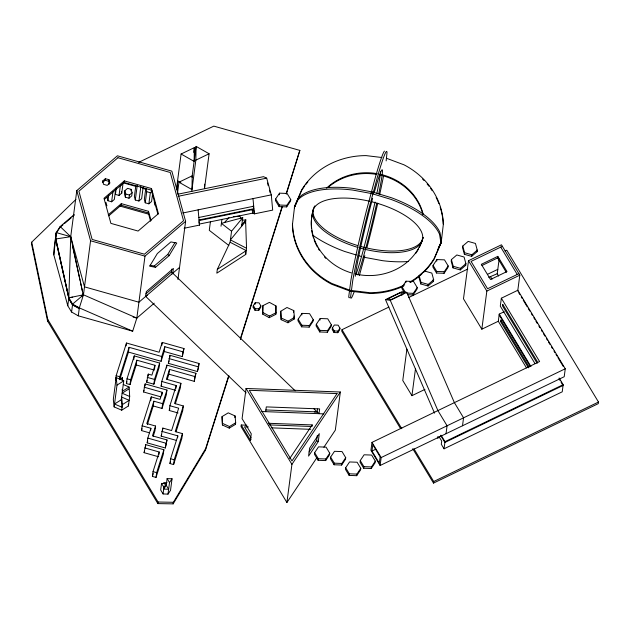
<?xml version="1.0" encoding="UTF-8"?>
<svg xmlns="http://www.w3.org/2000/svg" width="630" height="630" viewBox="0 0 630 630"><rect width="100%" height="100%" fill="white"/><g stroke="black" fill="none" stroke-linecap="round" stroke-linejoin="round"><path stroke-width="0.94" d="M177.392 191.552L177.581 180.739L180.834 182.582M181.094 154.011L194.347 147.625L194.111 161.39L181.094 154.011L176.439 189.402M191.717 191.488L195.843 160.146L196.088 146.38L209.097 153.751L204.577 188.087L204.64 184.157M177.951 279.539L185.614 221.319L171.832 171.147L117.416 155.799L76.789 190.614L70.718 236.691L68.804 298.447L72.521 304.881L79.222 308.684M185.614 221.319L144.987 256.134L136.828 318.095L132.694 331.183L78.278 315.827L71.576 312.031L67.78 305.747L53.818 254.843L54.117 248.488L56.212 232.596L60.173 226.556L74.222 214.546M68.804 298.447L55.802 239.754L56.109 233.391L60.063 227.351L63.024 224.823M384.41 151.113A75.553 3.788 -76.3 0 0 375.598 176.502L366.424 210.766A75.553 3.788 -76.3 0 0 350.926 280.043L348.76 296.486A75.553 3.788 -76.3 0 0 349.524 297.541M386.151 160.902L387.009 152.618A75.553 3.788 -76.3 0 0 377.433 176.951L368.251 211.215A75.553 3.788 -76.3 0 0 352.761 280.484L350.595 296.935A75.553 3.788 -76.3 0 0 354.107 291.934M381.922 157.516L366.077 155.61A75.553 68.418 7.5 0 0 301.699 189.811L294.612 206.341L292.414 224.871A75.553 68.418 7.5 0 0 331.734 284.272L350.107 291.139L369.684 293.493A75.553 68.418 7.5 0 0 403.743 286.051M423.872 272.128A75.553 68.418 7.5 0 0 434.07 259.284L441.158 242.763L443.355 224.233A75.553 68.418 7.5 0 0 404.035 164.832L386.552 158.295M75.939 199.419L31.713 242.164L31.5 243.755L47.565 321.04L157.862 503.606L173.155 503.874L205.451 450.174L228.855 376.094M53.818 254.843L56.212 232.596L70.718 236.691L84.507 286.855L138.923 302.211L179.55 267.388M47.565 321.04L47.77 319.449L31.713 242.164M60.063 227.351L60.173 226.556L70.718 236.691L83.349 295.478L82.932 293.572M67.78 305.747L68.828 297.801L55.913 238.959L70.718 236.691M71.576 312.031L72.623 304.085L68.828 297.801L55.802 239.754M78.278 315.827L79.325 307.889L83.459 294.801L90.57 240.786L76.789 190.614M102.659 181.007L102.446 182.598L105.155 180.274L105.368 178.684L108.99 179.707L109.911 183.054L107.202 185.37L103.572 184.346L102.659 181.007L105.368 178.684M109.47 183.803L108.99 179.707M108.801 184.33L109.171 181.527M115.81 188.244L114.337 199.458L111.628 201.781L107.998 200.757L108.738 195.15M111.628 201.781L112.983 191.496M116.298 187.724L115.424 194.394L119.046 195.418L121.755 193.095L123.015 183.566L120.306 185.889L119.046 195.418M108.769 215.806L121.102 205.238L121.314 203.648L148.522 211.326L151.074 220.618M104.509 199.261L124.102 182.472L124.307 180.881L151.515 188.559L158.406 213.641L138.096 231.052L110.888 223.374L103.997 198.292L124.307 180.881M124.866 190.677L124.441 193.859L125.362 197.198L128.993 198.222L131.702 195.898L132.119 192.725L131.197 189.378L127.575 188.354L124.866 190.677L125.779 194.024L125.362 197.198M128.993 198.222L129.41 195.048L132.119 192.725M130.993 190.969L131.197 189.378M135.789 185.976L134.387 196.662L135.3 200.001L138.931 201.025L141.64 198.71L143.175 187.055M135.3 200.001L137.222 185.44M138.931 201.025L140.852 186.464M182.338 356.596L182.968 351.831L164.824 346.713L164.202 351.477L182.338 356.596L183.999 348.555L162.233 342.421L159.13 352.233L126.48 343.027L116.148 375.732L115.526 380.496L116.117 378.63M121.259 399.774L114.518 404.019L122.086 407.295L121.259 399.774L123.748 380.866L116.18 377.598L113.313 399.396L114.14 406.909L121.708 410.185L128.441 405.94L129.685 396.49L129.111 387.048L123.228 384.497M114.14 406.909L117.007 385.111L116.18 377.598M129.079 347.319L128.449 352.083L161.099 361.289L161.729 356.525L129.079 347.319L119.779 376.756L119.401 379.614L122.354 377.638L122.661 380.457M126.11 345.886L126.48 343.027M145.246 202.805L146.711 191.685L145.79 188.338L144.325 199.466L145.246 202.805L148.869 203.829L151.578 201.513L152.68 193.166M122.118 379.394L122.354 377.638M121.708 410.185L122.44 404.578L121.614 397.058L129.181 400.334L122.44 404.578M148.869 203.829L150.334 192.709L152.365 190.969M150.609 221.272L148.31 212.916L148.522 211.326M157.941 214.302L151.31 190.15L151.515 188.559M126.386 383.56L127.016 378.795L134.245 355.903L159.658 363.069L159.036 367.833L153.87 384.19L146.609 382.142L148.27 374.11L151.901 375.134L154.996 365.313L136.836 360.195L130.638 379.819L130.008 384.584L126.386 383.56L126.961 381.733M154.618 199.623L154.263 202.269L155.185 205.616M133.741 359.714L134.245 355.903M130.008 384.584L136.214 364.959L136.836 360.195M246.133 392.892L145.695 296.407L146.317 291.635L173.407 268.427L172.778 273.192L171.399 274.515M160.744 396.821L143.514 391.954L145.176 383.922L166.942 390.057L166.312 394.829L162.012 408.437L153.232 405.964L153.862 401.192L162.642 403.673L162.012 408.437M144.924 385.828L145.176 383.922M148.018 376.016L148.27 374.11M149.404 432.81L141.506 430.581L142.136 425.809L151.271 396.9L160.044 399.373L162.28 392.309L144.136 387.19M177.463 193.56L178.959 182.204L192.205 175.817L191.969 189.583L178.959 182.204M154.5 369.133L154.996 365.313M150.767 400.711L151.271 396.9M158.595 456.774L144.081 452.679L145.743 444.646L163.887 449.757L163.257 454.529L156.027 477.422L152.397 476.398L153.019 471.634L159.225 452.009L144.711 447.914M145.491 446.552L145.743 444.646M153.87 384.19L154.492 379.425L159.658 363.069M153.862 401.192L146.798 423.565L155.571 426.037L152.476 435.85L166.981 439.945L165.32 447.985L147.184 442.866L147.814 438.102L150.909 428.29L142.136 425.809M150.657 430.195L150.909 428.29M161.855 345.279L162.233 342.421M145.845 293.887L171.462 271.932L171.84 269.073M155.571 426.037L154.948 430.81L153.255 436.157M175.636 390.332L161.123 386.237L161.752 381.473L166.918 365.116L195.938 373.299L194.276 381.339L168.879 374.173L169.509 369.408L194.906 376.575L194.276 381.339M193.717 152.373L194.347 147.625M161.902 395.168L162.28 392.309M166.54 367.975L166.918 365.116M191.993 177.447L196.088 146.38M168.352 363.337L170.013 355.304L199.033 363.486L198.411 368.251L197.379 371.527L168.352 363.337L169.131 360.888M169.635 358.163L170.013 355.304M176.258 440.378L161.17 436.125L162.831 428.085L171.604 430.566L178.668 408.193L169.895 405.72L176.258 385.56L161.752 381.473M158.847 454.868L159.225 452.009M156.027 477.422L156.649 472.658L163.887 449.757M162.453 430.944L162.831 428.085M178.046 412.957L169.265 410.484L169.895 405.72M157.862 503.606L158.067 502.023L47.77 319.449M165.32 447.985L166.981 439.945M163.076 493.944L163.934 487.368L166.462 483.596L161.548 483.407L160.681 489.983L163.076 493.944L167.989 494.133L170.517 490.353L172.045 478.792L167.123 478.603L166.241 485.305L163.713 489.085L168.635 489.274L166.241 485.305M175.88 388.426L176.258 385.56M169.509 369.408L166.407 379.221L180.92 383.316L174.557 403.468L183.33 405.948L175.234 431.589L182.487 433.629L181.857 438.401L173.596 464.57L169.966 463.546L170.596 458.774L177.825 435.881L161.792 431.361M180.92 383.316L180.29 388.08L175.321 403.814M167.989 494.133L169.517 482.564L172.045 478.792M173.596 464.57L174.219 459.798L182.487 433.629M177.573 437.787L177.825 435.881M183.33 405.948L182.7 410.713L176.053 431.77M173.155 503.874L173.368 502.283L205.664 448.584L228.769 375.441M210.396 221.855L209.278 230.328L228.855 245.472M197.379 371.527L199.033 363.486M221.02 226.194L221.925 219.358M231.556 231.226L221.398 223.366L242.747 217.657L231.556 231.226L230.107 242.235L217.326 269.356L216.822 273.176L245.732 254.441L246.543 248.275L245.637 221.437L230.423 239.888L246.543 248.275M205.451 450.174L205.664 448.584M241.613 226.32L242.747 217.657M245.401 223.201L245.834 219.901L242.03 220.193M222.043 416.595L222.445 425.029L229.257 428.124L235.463 424.376L235.675 422.793L235.069 415.942L228.249 412.847L222.043 416.595L222.445 425.029M229.257 428.124L229.47 426.541L235.675 422.793M234.856 417.533L235.069 415.942M253.118 307.188L253.323 305.605L255.26 302.707L259.032 302.849L260.867 305.889L260.662 307.471L258.725 310.37L254.953 310.228L253.118 307.188L253.638 306.416M255.055 304.298L255.26 302.707M254.953 310.228L255.158 308.637L253.323 305.605M246.905 425.211L241.251 424.998L241.038 426.589L286.902 502.504L316.827 457.782M323.899 447.213L335.325 430.133L340.342 392.002L246.062 388.458L242.085 418.643L251.26 433.826L250.425 440.181L241.251 424.998M258.725 310.37L258.93 308.779L260.867 305.889M275.656 198.954L275.444 200.537L279.114 206.616L286.658 206.9L290.532 201.104L290.745 199.521L287.075 193.449L279.531 193.166L275.656 198.954L279.326 205.026L279.114 206.616M262.883 305.676L262.71 314.118L269.262 317.67L275.782 314.362L275.987 312.771L275.948 305.92L269.404 302.368L262.883 305.676L262.71 314.118M279.318 194.749L279.531 193.166M269.262 317.67L269.475 316.079L275.987 312.771M286.658 206.9L286.87 205.309L290.745 199.521M275.948 305.92L275.782 314.362M138.624 162.382L213.806 126.126L299.856 150.405L286.311 194.19M265.671 411.666L266.301 406.901L319.638 408.901L319.008 413.674L261.852 411.524M280.76 311.244L281.161 319.678L287.973 322.773L294.178 319.024L294.391 317.433L293.785 310.59L286.965 307.495L280.76 311.244L281.161 319.678M294.612 206.341L294.509 207.136L301.589 190.606A75.553 68.418 7.5 0 1 304.794 185.842M287.973 322.773L288.186 321.182L294.391 317.433M293.572 312.181L293.785 310.59M298.171 319.174L297.959 320.764L301.628 326.836L309.173 327.12L313.047 321.332L313.26 319.741L309.59 313.669L302.046 313.386L298.171 319.174L301.841 325.245L301.628 326.836M301.833 314.976L302.046 313.386M309.173 327.12L309.385 325.529L313.26 319.741M286.902 502.504L291.926 464.373L340.342 392.002M316.307 324.293L316.102 325.883L319.764 331.955L327.309 332.238L331.183 326.45L331.396 324.859L327.726 318.788L320.182 318.504L316.307 324.293L319.977 330.364L319.764 331.955M319.977 320.087L320.182 318.504M268.317 423.273L312.197 424.919L311.984 426.51L269.081 424.896M327.309 332.238L327.521 330.648L331.396 324.859M314.275 411.949L317.15 411.886L317.528 409.027M314.654 452.639L314.449 454.23L318.111 460.302L325.655 460.585L329.529 454.797L329.742 453.206L326.072 447.135L318.528 446.851L314.654 452.639L318.323 458.719L318.111 460.302M309.109 451.946L316.638 440.685L317.339 435.393M332.404 327.907L332.191 329.498L334.026 332.53L337.798 332.679L339.735 329.781L339.948 328.191L338.113 325.159L334.341 325.017L332.404 327.907L334.239 330.947L334.026 332.53M318.26 441.606L319.3 433.66L309.621 448.135L308.574 456.081L318.26 441.606L316.638 440.685M337.798 332.679L338.011 331.089L339.948 328.191M388.946 307.046L341.988 329.695L341.783 331.278L400.562 428.581M325.655 460.585L325.868 459.002L329.742 453.206M350.107 291.139L350.209 290.343L331.837 283.476A75.553 68.418 7.5 0 1 292.525 224.075M330.632 457.097L330.419 458.687L334.089 464.759L341.633 465.042L345.508 459.254L345.712 457.663L342.043 451.592L334.506 451.308L330.632 457.097L334.294 463.176L334.089 464.759M341.633 465.042L341.838 463.459L345.712 457.663M345.681 467.744L345.468 469.326L349.138 475.406L356.682 475.689L360.557 469.901L360.769 468.31L357.1 462.239L349.555 461.955L345.681 467.744L349.351 473.815L349.138 475.406M356.682 475.689L356.895 474.099L360.769 468.31M360.242 460.577L360.029 462.16L363.699 468.24L371.243 468.523L375.118 462.735L375.322 461.144L371.653 455.073L364.116 454.789L360.242 460.577L363.912 466.649L363.699 468.24M501.346 298.211L539.603 361.541L371.991 442.378L370.944 450.316L380.118 465.499L564.212 376.724L565.26 368.778L517.821 290.257L501.346 298.211L500.299 306.148L535.035 363.652M371.968 451.041L372.802 444.685L380.142 456.837L379.307 463.192L371.968 451.041L375.48 449.348M371.243 468.523L371.448 466.932L375.322 461.144M407.476 294.714L413.13 294.927L417.005 289.139L417.217 287.548L413.548 281.476L406.003 281.193L402.129 286.981L401.924 288.572L404.216 292.367M380.118 465.499L381.166 457.561L371.991 442.378M405.799 282.783L406.003 281.193M413.13 294.927L413.343 293.336L417.217 287.548M406.893 349.17L402.767 380.488L411.941 395.671L424.951 389.395M419.163 275.688L418.95 277.271L420.793 283.965L428.046 286.012L433.464 281.366L433.668 279.775L431.834 273.089L424.581 271.042L419.163 275.688L420.998 282.374L420.793 283.965M411.941 395.671L415.453 368.991M428.046 286.012L428.25 284.421L433.668 279.775M433.07 265.356L432.865 266.939L436.535 273.018L444.079 273.302L447.954 267.506L448.158 265.923L444.489 259.851L436.944 259.56L433.07 265.356L436.74 271.428L436.535 273.018M436.74 261.151L436.944 259.56M441.158 242.763L441.26 241.967L434.172 258.497A75.553 68.418 7.5 0 1 409.728 282.177M444.079 273.302L444.284 271.711L448.158 265.923M451.403 259.615L451.198 261.206L453.033 267.892L460.286 269.939L465.704 265.293L465.916 263.71L464.074 257.016L456.821 254.969L451.403 259.615L453.238 266.301L453.033 267.892M462.759 246.039L462.554 247.629L464.389 254.315L471.649 256.363L477.06 251.724L477.272 250.134L475.437 243.448L468.177 241.4L462.759 246.039L464.601 252.732L464.389 254.315M437.834 436.59L437.622 438.181L439.275 437.385M460.286 269.939L460.498 268.349L465.916 263.71M505.008 251.079L506.78 250.22L598.5 402.05L598.287 403.641L433.503 483.108L433.716 481.517L413.949 448.804M517.718 291.052L519.805 275.168L501.464 244.802L468.507 260.694L463.483 298.825L481.832 329.191L498.306 321.245L499.251 314.094L504.197 311.708M559.125 377.984L563.165 384.67L562.228 391.813L444.048 448.804L444.985 441.661L441.126 435.267M446.032 433.716L447.079 425.77L437.905 410.587L390.261 300.313L385.489 299.628L434.527 413.13M471.649 256.363L471.854 254.78L477.272 250.134M462.514 425.77L463.554 417.824L454.387 402.641L406.736 292.367L401.964 291.682L385.489 299.628M481.832 329.191L486.848 291.06L468.507 260.694M506.292 272.341L497.598 257.954L497.81 256.363L481.328 264.316L490.502 279.5L506.985 271.546L497.81 256.363M498.606 276.003L497.227 273.727L499.165 259.032M528.491 367.818L500.511 321.497L500.716 319.906L529.208 367.07M364.849 255.67L360.171 272.601A75.553 3.788 -76.3 0 1 359.289 275.633M366.975 247.456L369.345 238.337A75.553 3.788 -76.3 0 0 377.764 203.159M294.407 207.987L294.777 205.908L298.36 198.292A75.553 31.823 15 0 1 353.17 188.417L372.291 191.945L391.128 197.639A75.553 31.823 15 0 1 440.016 232.706L441.433 241.542L437.409 250.811M294.336 207.561L297.919 199.946A75.553 31.823 15 0 1 352.721 190.071L371.842 193.599L372.291 191.945M119.731 379.685L128.449 352.083M143.514 391.954L144.026 390.324M146.609 382.142L147.129 380.504M161.729 356.525L164.824 346.713M161.099 361.289L164.202 351.477M141.506 430.581L142.096 428.715M147.349 424.604L153.232 405.964M161.123 386.237L161.697 384.418M144.081 452.679L144.601 451.048M147.184 442.866L147.751 441.087M167.194 379.528L168.879 374.173M162.642 403.673L166.942 390.057M182.968 351.831L183.999 348.555M161.17 436.125L161.682 434.487M169.265 410.484L169.848 408.649M152.397 476.398L153.279 473.595M194.906 376.575L195.938 373.299M169.966 463.546L170.541 461.711M240.314 338.877L282.082 206.664M286.225 193.536L299.856 150.405M240.408 339.523L282.461 206.372M438.228 248.354L441.433 241.542M150.027 265.261L154.216 266.033L167.761 254.425L174.959 242.542M169.076 255.685L176.754 243.007L170.887 241.928L157.343 253.536L149.664 266.214L155.531 267.293L169.076 255.685L167.761 254.425M250.425 440.181L251.165 439.071M289.658 458.601L312.197 424.919M241.81 224.776L245.834 219.901M224.351 222.618L228.997 217.61M81.412 296.691L83.459 294.801L136.828 318.095L154.24 303.172M108.25 214.846L121.314 203.648M64.504 223.555L71.159 217.87M72.639 216.602L74.12 215.342M145.695 296.407L147.262 295.226M217.326 269.356L246.228 250.63L230.107 242.235M117.007 385.111L123.748 380.866M129.111 387.048L122.377 391.293L122.165 389.411M128.859 388.97L122.118 393.214L129.685 396.49M195.843 160.146L209.097 153.751M400.798 292.548L387.615 298.904L391.482 299.455L404.665 293.1L400.798 292.548L401.971 295.242M390.261 300.313L406.736 292.367M502.378 246.322L471.075 261.418L487.581 288.745L518.892 273.648M408.437 297.643L467.791 269.018M481.989 265.482L497.598 257.954M487.549 274.302L497.802 269.356M488.77 277.326L497.227 273.727M486.848 291.06L519.805 275.168M500.511 321.497L502.157 320.702M381.166 457.561L565.26 368.778M444.985 441.661L563.165 384.67M563.062 385.458L444.882 442.449L440.535 435.259M433.716 481.517L598.5 402.05M177.81 194.213L263.49 176.668L266.695 178.148L271.294 194.867L272.68 210.113L254.394 213.853L252.787 213.113L199.844 223.965M178.125 196.292L266.695 178.148M182.724 213.011L271.294 194.867M198.82 217.476L253.693 206.238M198.993 219.957L253.811 208.735M199.167 220.563L252.118 209.719L253.717 210.459L254.394 213.853L253 198.615M184.118 228.249L199.521 225.099L198.127 209.853M72.702 297.179L68.828 297.801L83.459 294.801L72.623 304.085L79.325 307.889L132.694 331.183M233.328 216.61L239.739 216.121L241.062 218.303M158.067 502.023L173.368 502.283M323.82 413.871L319.04 413.705L313.614 408.492M279.326 205.026L286.87 205.309M436.74 271.428L444.284 271.711M406.744 293.092L413.343 293.336M255.158 308.637L258.93 308.779M301.841 325.245L309.385 325.529M319.977 330.364L327.521 330.648M334.239 330.947L338.011 331.089M265.758 409.957L317.15 411.886M248.354 426.983L244.487 426.833L251.039 437.677M271.688 427.857L310.748 429.329M318.323 458.719L325.868 459.002M334.294 463.176L341.838 463.459M363.912 466.649L371.448 466.932M349.351 473.815L356.895 474.099M166.966 482.706L163.682 482.588L164.643 484.171M350.209 290.343L369.794 292.698A75.553 68.418 7.5 0 0 404.712 284.847M363.478 257.15L382.599 260.686A75.553 31.823 15 0 0 408.508 261.474M371.149 192.552L372.984 193.001M349.24 290.517L351.075 290.966M464.601 252.732L471.854 254.78M453.238 266.301L460.498 268.349M124.102 182.472L151.31 190.15M123.362 182.873L136.442 186.559M142.978 188.401L145.782 189.197M146.711 191.685L150.334 192.709M105.155 180.274L108.785 181.298M125.779 194.024L129.41 195.048M420.998 282.374L428.25 284.421M121.102 205.238L148.31 212.916M119.353 205.916L149.255 214.35M90.57 240.786L144.987 256.134M133.08 317.04L136.828 318.095M168.982 358.572L198.001 366.755M136.214 364.959L154.374 370.086M147.239 377.378L154.492 379.425M116.148 375.732L119.779 376.756M127.016 378.795L130.638 379.819M147.814 438.102L165.95 443.221M170.596 458.774L174.219 459.798M153.019 471.634L156.649 472.658M371.842 193.599L390.679 199.293A75.553 31.823 15 0 1 439.575 234.36L440.984 243.196M356.296 254.985L344.642 251.457A75.553 31.823 15 0 1 312.858 235.25M358.982 255.796L361.675 256.607M79.325 307.889L72.521 304.881L68.725 298.581M281.366 318.087L288.186 321.182M222.65 423.439L229.47 426.541M262.923 312.527L269.475 316.079M171.462 271.932L295.21 390.813M154.216 266.033L155.531 267.293M500.732 247.118L517.246 274.444M518.726 292.722L519.734 294.391M521.238 296.887L522.246 298.557M523.254 300.219L527.278 306.889M528.287 308.558L529.798 311.055M531.31 313.559L532.318 315.22M533.831 317.725L534.831 319.386M535.839 321.056L537.351 323.56M538.863 326.057L539.871 327.726M541.383 330.222L542.383 331.892M543.391 333.553L544.903 336.058M546.415 338.554L547.423 340.224M548.431 341.893L549.935 344.389M551.447 346.894L552.455 348.555M553.967 351.06L554.975 352.721M555.983 354.391L556.952 355.997M557.92 357.604L563.267 366.447M559.023 378.78L560.031 380.449M561.039 382.119L562.558 384.623M490.636 276.909L492.014 279.184M499.251 314.094L530.972 366.597M499.149 314.89L530.358 366.558M498.306 321.245L526.507 367.912M402.129 286.981L405.342 292.296M438.96 436.519L441.709 441.079L441.291 444.252L444.048 448.804M341.988 329.695L401.79 428.676M412.729 448.717L433.503 483.108M246.062 388.458L291.926 464.373M167.123 478.603L169.517 482.564M161.548 483.407L163.934 487.368M476.619 250.094L477.06 251.724M465.255 263.663L465.704 265.293M433.015 279.736L433.464 281.366M267.466 182.976L268.199 185.653M269.427 190.11L270.16 192.788M121.299 191.425L121.755 193.095M107.084 197.411L107.998 200.757M105.997 202.474L106.911 205.821M72.702 246.991L80.01 280.263M80.427 282.169L81.262 285.965M81.679 287.871L82.514 291.674M252.118 209.719L252.787 213.113M198.844 221.705L199.521 225.099M294.777 205.908L294.848 206.333M128.237 404.066L128.441 405.94M253.284 205.703L253.717 210.459M293.911 315.945L294.178 319.024M235.36 423.179L235.463 424.376M245.629 251.567L245.732 254.441M421.793 274.097A75.553 68.418 7.5 0 1 410.445 282.492M305.959 184.299A75.553 68.418 7.5 0 1 307.81 182.038M422.62 179.125A75.553 68.418 7.5 0 1 423.959 180.479M427.148 183.999A75.553 68.418 7.5 0 1 428.943 186.196M430.637 188.449A75.553 68.418 7.5 0 1 432.212 190.74M436.149 197.474A75.553 68.418 7.5 0 1 438.921 203.679M440.197 207.278A75.553 68.418 7.5 0 1 443.213 224.091M423.013 237.581A56.668 51.313 7.5 0 1 419.304 247.48M418.391 249.196A56.668 51.313 7.5 0 1 415.8 253.315M325.781 258.347A56.668 51.313 7.5 0 1 324.489 256.969M319.315 250.26A56.668 51.313 7.5 0 1 318.331 248.685M317.386 247.039A56.668 51.313 7.5 0 1 314.126 239.857M313.496 237.998A56.668 51.313 7.5 0 1 312.7 235.203M312.472 234.273A56.668 51.313 7.5 0 1 311.755 230.47M311.511 228.54A56.668 51.313 7.5 0 1 313.732 208.64M327.844 187.653A56.668 51.313 7.5 0 1 376.267 174.329M379.016 174.833A56.668 51.313 7.5 0 1 422.966 214.688M422.88 237.715A56.668 51.313 7.5 0 1 354.934 273.869M351.375 272.908A56.668 51.313 7.5 0 1 313.535 208.75M326.584 188.118A56.668 51.313 7.5 0 1 377.291 173.683M380.032 174.234A56.668 51.313 7.5 0 1 423.069 213.901M383.67 175.305A75.553 3.788 -76.3 0 1 379.685 194.505M374.22 192.615A56.668 2.843 -76.3 0 1 378.724 193.788M376.677 203.411A56.668 2.843 -76.3 0 1 357.84 274.979M355.288 276.271A56.668 2.843 -76.3 0 1 372.621 198.395M380.607 171.328A56.668 2.843 -76.3 0 1 376.89 193.347M375.047 202.009A56.668 2.843 -76.3 0 1 356.005 274.53M423.053 237.384A56.668 23.869 15 0 1 365.227 247.621M364.274 247.385A56.668 23.869 15 0 1 360.462 246.377M357.612 245.542A56.668 23.869 15 0 1 313.157 210.066M313.338 209.191A56.668 23.869 15 0 1 314.827 205.9M422.612 239.038A56.668 23.869 15 0 1 360.021 248.031M358.116 247.488A56.668 23.869 15 0 1 312.606 212.609M312.708 211.719A56.668 23.869 15 0 1 369.589 201.261M371.495 201.718A56.668 23.869 15 0 1 422.714 238.148M502.756 304.424L502.551 306.007L537.146 363.274L537.351 361.683L502.756 304.424M337.05 393.592L291.981 460.947L249.299 390.293L337.05 393.592M117.944 157.728L78.884 191.205L92.138 239.447L144.459 254.205L183.519 220.728L170.265 172.486L117.944 157.728"/></g></svg>
